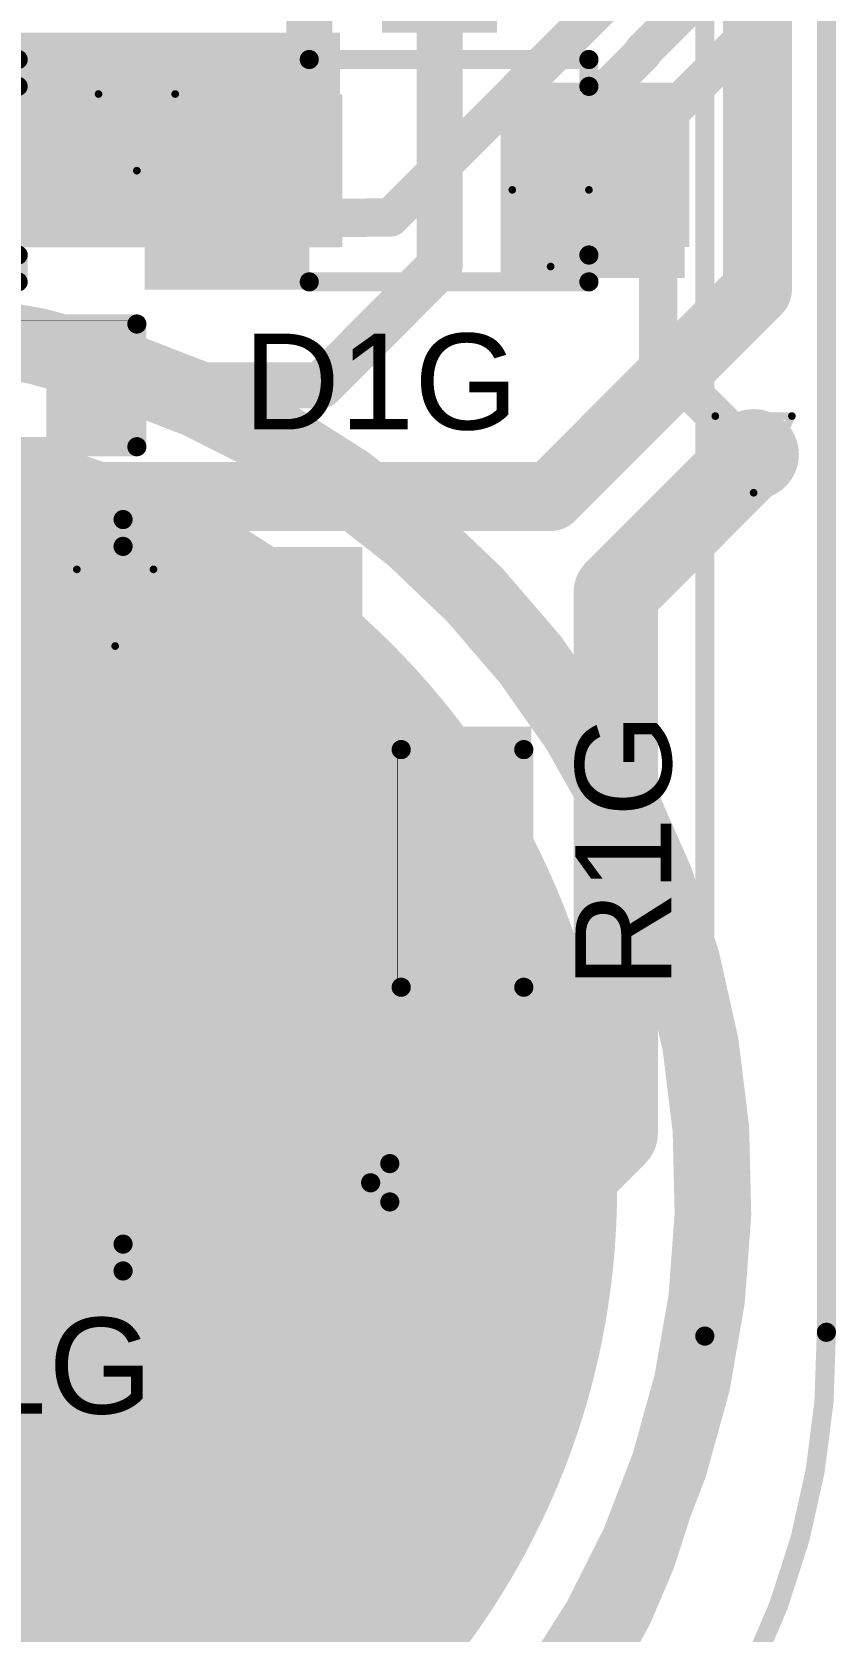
# Model space of a CAD drawing. Header units: inches. Extents: x -4.2 to 12.6, y -6.1 to 3.
# Drawn here: x 3.7086 to 3.9185, y -5.362 to -4.9446 of the extents above; entities that cross this region are included whole.
import ezdxf

# ---------------------------------------------------------------- set-up
doc = ezdxf.new("R2010")
doc.units = ezdxf.units.IN
doc.header["$MEASUREMENT"] = 0
for name, color, linetype in [('Board Outline', 216, 'Continuous'), ('Bottom Layer', 5, 'Continuous'), ('Bottom Overlay', 54, 'Continuous'), ('Bottom Paste', 16, 'Continuous'), ('Drill Drawing', 1, 'Continuous'), ('Flex_Ribbon Bottom Coverlay', 6, 'Continuous'), ('Flex_Ribbon Top Overlay', 2, 'Continuous'), ('Top Layer', 1, 'Continuous'), ('Top Paste', 8, 'Continuous'), ('Top Solder', 216, 'Continuous'), ('Via Holes', 16, 'Continuous')]:
    doc.layers.add(name, color=color, linetype=linetype)
doc.styles.add('Arial', font='', dxfattribs={"height": 0.2})
doc.styles.get('Arial').set_extended_font_data('Arial')

# ---------------------------------------------------------------- blocks, each defined once
blk = doc.blocks.new('SOIC_8_43')
at = {"layer": 'Flex_Ribbon Top Overlay'}
blk.add_hatch(color=2, dxfattribs=at).paths.add_polyline_path([(-0.072, 0.062), (-0.059, 0.062), (-0.059, 0.088), (-0.072, 0.088)])
at = {"layer": 'Top Layer'}
for points in [[(-0.07579, 0.08681), (-0.07579, 0.06319), (-0.13681, 0.06319), (-0.13681, 0.08681)], [(0.13681, 0.08681), (0.13681, 0.06319), (0.07579, 0.06319), (0.07579, 0.08681)], [(-0.07579, 0.03681), (-0.07579, 0.01319), (-0.13681, 0.01319), (-0.13681, 0.03681)], [(0.13681, 0.03681), (0.13681, 0.01319), (0.07579, 0.01319), (0.07579, 0.03681)], [(-0.07579, -0.01319), (-0.07579, -0.03681), (-0.13681, -0.03681), (-0.13681, -0.01319)], [(0.13681, -0.01319), (0.13681, -0.03681), (0.07579, -0.03681), (0.07579, -0.01319)], [(-0.07579, -0.06319), (-0.07579, -0.08681), (-0.13681, -0.08681), (-0.13681, -0.06319)], [(0.13681, -0.06319), (0.13681, -0.08681), (0.07579, -0.08681), (0.07579, -0.06319)]]:
    blk.add_hatch(color=1, dxfattribs=at).paths.add_polyline_path(points)
at = {"layer": 'Top Paste'}
for points in [[(-0.07579, 0.08681), (-0.07579, 0.06319), (-0.13681, 0.06319), (-0.13681, 0.08681)], [(0.13681, 0.08681), (0.13681, 0.06319), (0.07579, 0.06319), (0.07579, 0.08681)], [(-0.07579, 0.03681), (-0.07579, 0.01319), (-0.13681, 0.01319), (-0.13681, 0.03681)], [(0.13681, 0.03681), (0.13681, 0.01319), (0.07579, 0.01319), (0.07579, 0.03681)], [(-0.07579, -0.01319), (-0.07579, -0.03681), (-0.13681, -0.03681), (-0.13681, -0.01319)], [(0.13681, -0.01319), (0.13681, -0.03681), (0.07579, -0.03681), (0.07579, -0.01319)], [(-0.07579, -0.06319), (-0.07579, -0.08681), (-0.13681, -0.08681), (-0.13681, -0.06319)], [(0.13681, -0.06319), (0.13681, -0.08681), (0.07579, -0.08681), (0.07579, -0.06319)]]:
    blk.add_hatch(color=8, dxfattribs=at).paths.add_polyline_path(points)
at = {"layer": 'Top Solder'}
for points in [[(-0.07179, 0.09081), (-0.07179, 0.05919), (-0.14081, 0.05919), (-0.14081, 0.09081)], [(-0.07179, 0.09081), (-0.07179, 0.05919), (-0.14081, 0.05919), (-0.14081, 0.09081)], [(0.14081, 0.09081), (0.14081, 0.05919), (0.07179, 0.05919), (0.07179, 0.09081)], [(0.14081, 0.09081), (0.14081, 0.05919), (0.07179, 0.05919), (0.07179, 0.09081)], [(-0.07179, 0.04081), (-0.07179, 0.00919), (-0.14081, 0.00919), (-0.14081, 0.04081)], [(-0.07179, 0.04081), (-0.07179, 0.00919), (-0.14081, 0.00919), (-0.14081, 0.04081)], [(0.14081, 0.04081), (0.14081, 0.00919), (0.07179, 0.00919), (0.07179, 0.04081)], [(0.14081, 0.04081), (0.14081, 0.00919), (0.07179, 0.00919), (0.07179, 0.04081)], [(-0.07179, -0.00919), (-0.07179, -0.04081), (-0.14081, -0.04081), (-0.14081, -0.00919)], [(-0.07179, -0.00919), (-0.07179, -0.04081), (-0.14081, -0.04081), (-0.14081, -0.00919)], [(0.14081, -0.00919), (0.14081, -0.04081), (0.07179, -0.04081), (0.07179, -0.00919)], [(0.14081, -0.00919), (0.14081, -0.04081), (0.07179, -0.04081), (0.07179, -0.00919)], [(-0.07179, -0.05919), (-0.07179, -0.09081), (-0.14081, -0.09081), (-0.14081, -0.05919)], [(-0.07179, -0.05919), (-0.07179, -0.09081), (-0.14081, -0.09081), (-0.14081, -0.05919)], [(0.14081, -0.05919), (0.14081, -0.09081), (0.07179, -0.09081), (0.07179, -0.05919)], [(0.14081, -0.05919), (0.14081, -0.09081), (0.07179, -0.09081), (0.07179, -0.05919)]]:
    blk.add_hatch(color=216, dxfattribs=at).paths.add_polyline_path(points)
at = {"layer": 'Flex_Ribbon Top Overlay', "const_width": 0.005}
for points in [[(-0.07837, 0.098), (-0.07837, 0.091)], [(0.07837, 0.098), (-0.07837, 0.098)], [(0.07837, 0.098), (0.07837, 0.091)], [(-0.143, 0.075), (-0.148, 0.08)], [(-0.148, 0.08), (-0.148, 0.07)], [(-0.143, 0.075), (-0.148, 0.07)], [(-0.07837, -0.091), (-0.07837, -0.098)], [(0.07837, -0.091), (0.07837, -0.098)], [(0.07837, -0.098), (-0.07837, -0.098)]]:
    blk.add_lwpolyline(points, dxfattribs=at)
at = {"layer": 'Flex_Ribbon Top Overlay', "const_width": 0.0025}
for points in [[(-0.07962, 0.098, 1), (-0.07712, 0.098, 1)], [(-0.07962, 0.098, 1), (-0.07712, 0.098, 1)], [(0.07712, 0.098, 1), (0.07962, 0.098, 1)], [(0.07712, 0.098, 1), (0.07962, 0.098, 1)], [(-0.07962, 0.091, 1), (-0.07712, 0.091, 1)], [(0.07712, 0.091, 1), (0.07962, 0.091, 1)], [(-0.14925, 0.08, 1), (-0.14675, 0.08, 1)], [(-0.14925, 0.08, 1), (-0.14675, 0.08, 1)], [(-0.14425, 0.075, 1), (-0.14175, 0.075, 1)], [(-0.14425, 0.075, 1), (-0.14175, 0.075, 1)], [(-0.14925, 0.07, 1), (-0.14675, 0.07, 1)], [(-0.14925, 0.07, 1), (-0.14675, 0.07, 1)], [(-0.07962, -0.091, 1), (-0.07712, -0.091, 1)], [(0.07712, -0.091, 1), (0.07962, -0.091, 1)], [(-0.07962, -0.098, 1), (-0.07712, -0.098, 1)], [(-0.07962, -0.098, 1), (-0.07712, -0.098, 1)], [(0.07712, -0.098, 1), (0.07962, -0.098, 1)], [(0.07712, -0.098, 1), (0.07962, -0.098, 1)]]:
    blk.add_lwpolyline(points, format="xyb", close=True, dxfattribs=at)
blk = doc.blocks.new('R___0402_148')
at = {"layer": 'Top Layer'}
for points in [[(-0.0275, -0.0125), (-0.0275, 0.0125), (-0.0095, 0.0125), (-0.0095, -0.0125)], [(0.0095, -0.0125), (0.0095, 0.0125), (0.0275, 0.0125), (0.0275, -0.0125)]]:
    blk.add_hatch(color=1, dxfattribs=at).paths.add_polyline_path(points)
at = {"layer": 'Top Paste'}
for points in [[(-0.0275, -0.0125), (-0.0275, 0.0125), (-0.0095, 0.0125), (-0.0095, -0.0125)], [(0.0095, -0.0125), (0.0095, 0.0125), (0.0275, 0.0125), (0.0275, -0.0125)]]:
    blk.add_hatch(color=8, dxfattribs=at).paths.add_polyline_path(points)
at = {"layer": 'Top Solder'}
for points in [[(-0.02967, -0.01467), (-0.02967, 0.01467), (-0.00733, 0.01467), (-0.00733, -0.01467)], [(-0.02967, -0.01467), (-0.02967, 0.01467), (-0.00733, 0.01467), (-0.00733, -0.01467)], [(0.00733, -0.01467), (0.00733, 0.01467), (0.02967, 0.01467), (0.02967, -0.01467)], [(0.00733, -0.01467), (0.00733, 0.01467), (0.02967, 0.01467), (0.02967, -0.01467)]]:
    blk.add_hatch(color=216, dxfattribs=at).paths.add_polyline_path(points)
at = {"layer": 'Flex_Ribbon Top Overlay'}
for points, const_width in [([(-0.031, 0.016), (-0.031, -0.016)], 0.005), ([(0.031, 0.016), (-0.031, 0.016)], 0.005), ([(0.031, 0.016), (0.031, -0.016)], 0.005), ([(0.031, -0.016), (-0.031, -0.016)], 0.005), ([(0.032, -0.017), (-0.032, -0.017)], 0.000127)]:
    blk.add_lwpolyline(points, dxfattribs=dict(at, const_width=const_width))
for points, const_width in [([(-0.03225, 0.016, 1), (-0.02975, 0.016, 1)], 0.0025), ([(-0.03225, 0.016, 1), (-0.02975, 0.016, 1)], 0.0025), ([(0.02975, 0.016, 1), (0.03225, 0.016, 1)], 0.0025), ([(0.02975, 0.016, 1), (0.03225, 0.016, 1)], 0.0025), ([(-0.03225, -0.016, 1), (-0.02975, -0.016, 1)], 0.0025), ([(-0.03225, -0.016, 1), (-0.02975, -0.016, 1)], 0.0025), ([(0.02975, -0.016, 1), (0.03225, -0.016, 1)], 0.0025), ([(0.02975, -0.016, 1), (0.03225, -0.016, 1)], 0.0025), ([(-0.03203, -0.017, 1), (-0.03197, -0.017, 1)], 0.0000635), ([(0.03197, -0.017, 1), (0.03203, -0.017, 1)], 0.0000635)]:
    blk.add_lwpolyline(points, format="xyb", close=True, dxfattribs=dict(at, const_width=const_width))
blk = doc.blocks.new('R___0402_176')
at = {"layer": 'Top Layer'}
for points in [[(-0.0275, -0.0125), (-0.0275, 0.0125), (-0.0095, 0.0125), (-0.0095, -0.0125)], [(0.0095, -0.0125), (0.0095, 0.0125), (0.0275, 0.0125), (0.0275, -0.0125)]]:
    blk.add_hatch(color=1, dxfattribs=at).paths.add_polyline_path(points)
at = {"layer": 'Top Paste'}
for points in [[(-0.0275, -0.0125), (-0.0275, 0.0125), (-0.0095, 0.0125), (-0.0095, -0.0125)], [(0.0095, -0.0125), (0.0095, 0.0125), (0.0275, 0.0125), (0.0275, -0.0125)]]:
    blk.add_hatch(color=8, dxfattribs=at).paths.add_polyline_path(points)
at = {"layer": 'Top Solder'}
for points in [[(-0.02967, -0.01467), (-0.02967, 0.01467), (-0.00733, 0.01467), (-0.00733, -0.01467)], [(-0.02967, -0.01467), (-0.02967, 0.01467), (-0.00733, 0.01467), (-0.00733, -0.01467)], [(0.00733, -0.01467), (0.00733, 0.01467), (0.02967, 0.01467), (0.02967, -0.01467)], [(0.00733, -0.01467), (0.00733, 0.01467), (0.02967, 0.01467), (0.02967, -0.01467)]]:
    blk.add_hatch(color=216, dxfattribs=at).paths.add_polyline_path(points)
at = {"layer": 'Flex_Ribbon Top Overlay'}
for points, const_width in [([(-0.031, -0.016), (-0.031, 0.016)], 0.005), ([(0.031, 0.016), (-0.031, 0.016)], 0.005), ([(0.031, -0.016), (0.031, 0.016)], 0.005), ([(0.031, -0.016), (-0.031, -0.016)], 0.005), ([(0.032, -0.017), (-0.032, -0.017)], 0.000127)]:
    blk.add_lwpolyline(points, dxfattribs=dict(at, const_width=const_width))
for points, const_width in [([(-0.03225, 0.016, 1), (-0.02975, 0.016, 1)], 0.0025), ([(-0.03225, 0.016, 1), (-0.02975, 0.016, 1)], 0.0025), ([(0.02975, 0.016, 1), (0.03225, 0.016, 1)], 0.0025), ([(0.02975, 0.016, 1), (0.03225, 0.016, 1)], 0.0025), ([(-0.03225, -0.016, 1), (-0.02975, -0.016, 1)], 0.0025), ([(-0.03225, -0.016, 1), (-0.02975, -0.016, 1)], 0.0025), ([(0.02975, -0.016, 1), (0.03225, -0.016, 1)], 0.0025), ([(0.02975, -0.016, 1), (0.03225, -0.016, 1)], 0.0025), ([(-0.03203, -0.017, 1), (-0.03197, -0.017, 1)], 0.0000635), ([(0.03197, -0.017, 1), (0.03203, -0.017, 1)], 0.0000635)]:
    blk.add_lwpolyline(points, format="xyb", close=True, dxfattribs=dict(at, const_width=const_width))
blk = doc.blocks.new('_EMG________B_197')
at = {"layer": 'Bottom Layer'}
h = blk.add_hatch(color=5, dxfattribs=at)
edge = h.paths.add_edge_path()
edge.add_arc((0, -0.3932), 0.19685, 0, 360)
at = {"layer": 'Bottom Paste'}
h = blk.add_hatch(color=16, dxfattribs=at)
edge = h.paths.add_edge_path()
edge.add_arc((0, -0.3932), 0.19685, 0, 360)
at = {"layer": 'Flex_Ribbon Bottom Coverlay'}
h = blk.add_hatch(color=6, dxfattribs=at)
edge = h.paths.add_edge_path()
edge.add_arc((0, -0.3932), 0.20085, 0, 360)
h = blk.add_hatch(color=6, dxfattribs=at)
edge = h.paths.add_edge_path()
edge.add_arc((0, -0.3932), 0.20085, 0, 360)
at = {"layer": 'Bottom Overlay', "const_width": 0.005}
blk.add_lwpolyline([(0.22375, -0.43172), (0.22375, 0.43172)], dxfattribs=at)
blk.add_lwpolyline([(0.22375, -0.43172, -0.414214), (0.06026, -0.59892)], format="xyb", dxfattribs=at)
at = {"layer": 'Bottom Overlay', "const_width": 0.0025}
blk.add_lwpolyline([(0.2225, -0.43172, 1), (0.225, -0.43172, 1)], format="xyb", close=True, dxfattribs=at)
blk.add_lwpolyline([(0.2225, -0.43172, 1), (0.225, -0.43172, 1)], format="xyb", close=True, dxfattribs=at)
blk = doc.blocks.new('SOD_323_211')
at = {"layer": 'Flex_Ribbon Top Overlay'}
for points in [[(-0.079, 0.019), (-0.036, 0.019), (-0.036, 0.031), (-0.079, 0.031)], [(-0.079, -0.02), (-0.062, -0.02), (-0.062, 0.02), (-0.079, 0.02)], [(-0.079, -0.031), (-0.036, -0.031), (-0.036, -0.019), (-0.079, -0.019)]]:
    blk.add_hatch(color=2, dxfattribs=at).paths.add_polyline_path(points)
at = {"layer": 'Top Layer'}
for points in [[(-0.02953, -0.01772), (-0.06102, -0.01772), (-0.06102, 0.01772), (-0.02953, 0.01772)], [(0.06102, -0.01772), (0.02953, -0.01772), (0.02953, 0.01772), (0.06102, 0.01772)]]:
    blk.add_hatch(color=1, dxfattribs=at).paths.add_polyline_path(points)
at = {"layer": 'Top Paste'}
for points in [[(-0.02953, -0.01772), (-0.06102, -0.01772), (-0.06102, 0.01772), (-0.02953, 0.01772)], [(0.06102, -0.01772), (0.02953, -0.01772), (0.02953, 0.01772), (0.06102, 0.01772)]]:
    blk.add_hatch(color=8, dxfattribs=at).paths.add_polyline_path(points)
at = {"layer": 'Top Solder'}
for points in [[(-0.02736, -0.01988), (-0.06319, -0.01988), (-0.06319, 0.01988), (-0.02736, 0.01988)], [(-0.02736, -0.01988), (-0.06319, -0.01988), (-0.06319, 0.01988), (-0.02736, 0.01988)], [(0.06319, -0.01988), (0.02736, -0.01988), (0.02736, 0.01988), (0.06319, 0.01988)], [(0.06319, -0.01988), (0.02736, -0.01988), (0.02736, 0.01988), (0.06319, 0.01988)]]:
    blk.add_hatch(color=216, dxfattribs=at).paths.add_polyline_path(points)
at = {"layer": 'Flex_Ribbon Top Overlay', "const_width": 0.005}
for points in [[(-0.036, 0.029), (0.037, 0.029)], [(0.037, 0.022), (0.037, 0.029)], [(0.037, -0.029), (0.037, -0.022)], [(-0.036, -0.029), (0.037, -0.029)]]:
    blk.add_lwpolyline(points, dxfattribs=at)
at = {"layer": 'Flex_Ribbon Top Overlay', "const_width": 0.0025}
for points in [[(-0.03725, 0.029, 1), (-0.03475, 0.029, 1)], [(0.03575, 0.029, 1), (0.03825, 0.029, 1)], [(0.03575, 0.029, 1), (0.03825, 0.029, 1)], [(0.03575, 0.022, 1), (0.03825, 0.022, 1)], [(0.03575, -0.022, 1), (0.03825, -0.022, 1)], [(-0.03725, -0.029, 1), (-0.03475, -0.029, 1)], [(0.03575, -0.029, 1), (0.03825, -0.029, 1)], [(0.03575, -0.029, 1), (0.03825, -0.029, 1)]]:
    blk.add_lwpolyline(points, format="xyb", close=True, dxfattribs=at)
blk = doc.blocks.new('SOD_323_218')
at = {"layer": 'Flex_Ribbon Top Overlay'}
for points in [[(-0.079, 0.019), (-0.036, 0.019), (-0.036, 0.031), (-0.079, 0.031)], [(-0.079, -0.02), (-0.062, -0.02), (-0.062, 0.02), (-0.079, 0.02)], [(-0.079, -0.031), (-0.036, -0.031), (-0.036, -0.019), (-0.079, -0.019)]]:
    blk.add_hatch(color=2, dxfattribs=at).paths.add_polyline_path(points)
at = {"layer": 'Top Layer'}
for points in [[(-0.02953, -0.01772), (-0.06102, -0.01772), (-0.06102, 0.01772), (-0.02953, 0.01772)], [(0.06102, -0.01772), (0.02953, -0.01772), (0.02953, 0.01772), (0.06102, 0.01772)]]:
    blk.add_hatch(color=1, dxfattribs=at).paths.add_polyline_path(points)
at = {"layer": 'Top Paste'}
for points in [[(-0.02953, -0.01772), (-0.06102, -0.01772), (-0.06102, 0.01772), (-0.02953, 0.01772)], [(0.06102, -0.01772), (0.02953, -0.01772), (0.02953, 0.01772), (0.06102, 0.01772)]]:
    blk.add_hatch(color=8, dxfattribs=at).paths.add_polyline_path(points)
at = {"layer": 'Top Solder'}
for points in [[(-0.02736, -0.01988), (-0.06319, -0.01988), (-0.06319, 0.01988), (-0.02736, 0.01988)], [(-0.02736, -0.01988), (-0.06319, -0.01988), (-0.06319, 0.01988), (-0.02736, 0.01988)], [(0.06319, -0.01988), (0.02736, -0.01988), (0.02736, 0.01988), (0.06319, 0.01988)], [(0.06319, -0.01988), (0.02736, -0.01988), (0.02736, 0.01988), (0.06319, 0.01988)]]:
    blk.add_hatch(color=216, dxfattribs=at).paths.add_polyline_path(points)
at = {"layer": 'Flex_Ribbon Top Overlay', "const_width": 0.005}
for points in [[(-0.036, 0.029), (0.037, 0.029)], [(0.037, 0.022), (0.037, 0.029)], [(0.037, -0.029), (0.037, -0.022)], [(-0.036, -0.029), (0.037, -0.029)]]:
    blk.add_lwpolyline(points, dxfattribs=at)
at = {"layer": 'Flex_Ribbon Top Overlay', "const_width": 0.0025}
for points in [[(-0.03725, 0.029, 1), (-0.03475, 0.029, 1)], [(0.03575, 0.029, 1), (0.03825, 0.029, 1)], [(0.03575, 0.029, 1), (0.03825, 0.029, 1)], [(0.03575, 0.022, 1), (0.03825, 0.022, 1)], [(0.03575, -0.022, 1), (0.03825, -0.022, 1)], [(-0.03725, -0.029, 1), (-0.03475, -0.029, 1)], [(0.03575, -0.029, 1), (0.03825, -0.029, 1)], [(0.03575, -0.029, 1), (0.03825, -0.029, 1)]]:
    blk.add_lwpolyline(points, format="xyb", close=True, dxfattribs=at)

msp = doc.modelspace()

# ---------------------------------------------------------------- hatches: boundary and pattern name
at = {"layer": 'Bottom Layer'}
h = msp.add_hatch(color=5, dxfattribs=at)
edge = h.paths.add_edge_path()
edge.add_arc((3.73598, -4.97078), 0.01181, 0, 360)
h = msp.add_hatch(color=5, dxfattribs=at)
edge = h.paths.add_edge_path()
edge.add_arc((3.84398, -4.99578), 0.01181, 0, 360)
h = msp.add_hatch(color=5, dxfattribs=at)
edge = h.paths.add_edge_path()
edge.add_arc((3.89698, -5.05478), 0.01181, 0, 360)
h = msp.add_hatch(color=5, dxfattribs=at)
edge = h.paths.add_edge_path()
edge.add_arc((3.73031, -5.09478), 0.01181, 0, 360)
at = {"layer": 'Top Layer'}
for points in [[(3.8, -4.94478), (3.83, -4.94478), (3.83, -4.79878), (3.8, -4.79878)], [(3.69798, -5.00078), (3.78898, -5.00078), (3.78898, -4.94478), (3.69798, -4.94478)], [(3.83098, -5.00878), (3.87898, -5.00878), (3.87898, -4.95778), (3.83098, -4.95778)], [(3.727, -5.15678), (3.83898, -5.15678), (3.83898, -5.12578), (3.727, -5.12578)], [(3.727, -5.20678), (3.83998, -5.20678), (3.83998, -5.17078), (3.727, -5.17078)]]:
    msp.add_hatch(color=1, dxfattribs=at).paths.add_polyline_path(points)
h = msp.add_hatch(color=1, dxfattribs=at)
edge = h.paths.add_edge_path()
edge.add_arc((3.73598, -4.97078), 0.01181, 0, 360)
h = msp.add_hatch(color=1, dxfattribs=at)
edge = h.paths.add_edge_path()
edge.add_arc((3.84398, -4.99578), 0.01181, 0, 360)
h = msp.add_hatch(color=1, dxfattribs=at)
edge = h.paths.add_edge_path()
edge.add_arc((3.89698, -5.05478), 0.01181, 0, 360)
h = msp.add_hatch(color=1, dxfattribs=at)
edge = h.paths.add_edge_path()
edge.add_arc((3.73031, -5.09478), 0.01181, 0, 360)
at = {"layer": 'Via Holes'}
h = msp.add_hatch(color=7, dxfattribs=at)
edge = h.paths.add_edge_path()
edge.add_arc((3.73598, -4.97078), 0.00591, 0, 360)
h = msp.add_hatch(color=7, dxfattribs=at)
edge = h.paths.add_edge_path()
edge.add_arc((3.84398, -4.99578), 0.00591, 0, 360)
h = msp.add_hatch(color=7, dxfattribs=at)
edge = h.paths.add_edge_path()
edge.add_arc((3.89698, -5.05478), 0.00591, 0, 360)
h = msp.add_hatch(color=7, dxfattribs=at)
edge = h.paths.add_edge_path()
edge.add_arc((3.73031, -5.09478), 0.00591, 0, 360)

# ---------------------------------------------------------------- linework, layer by layer
at = {"layer": 'Board Outline', "const_width": 0.005}
msp.add_lwpolyline([(3.91598, -4.42332), (3.91598, -5.28378)], dxfattribs=at)
msp.add_lwpolyline([(3.91598, -5.28378, -0.414214), (3.72135, -5.48283)], format="xyb", dxfattribs=at)
at = {"layer": 'Board Outline', "const_width": 0.0025}
msp.add_lwpolyline([(3.91473, -5.28378, 1), (3.91723, -5.28378, 1)], format="xyb", close=True, dxfattribs=at)
msp.add_lwpolyline([(3.91473, -5.28378, 1), (3.91723, -5.28378, 1)], format="xyb", close=True, dxfattribs=at)
at = {"layer": 'Bottom Layer'}
for points, const_width in [([(3.82798, -4.96716), (3.86982, -4.92532)], 0.01), ([(3.86806, -4.9497), (3.88661, -4.93115)], 0.01), ([(3.87202, -4.96874), (3.90261, -4.93815)], 0.01), ([(3.84398, -4.97416), (3.86806, -4.95008)], 0.01), ([(3.86806, -4.95008), (3.86806, -4.9497)], 0.01), ([(3.80215, -4.99298), (3.82798, -4.96716)], 0.01), ([(3.46498, -4.97078), (3.73598, -4.97078)], 0.012), ([(3.73598, -4.97078), (3.73622, -4.97078)], 0.012), ([(3.87202, -5.02983), (3.87202, -4.96874)], 0.01), ([(3.84398, -4.99578), (3.84398, -4.97416)], 0.01), ([(3.48402, -4.99574), (3.73174, -4.99359)], 0.01), ([(3.73174, -4.99359), (3.73182, -4.99359)], 0.01), ([(3.73182, -4.99359), (3.744, -4.99359)], 0.01), ([(3.744, -4.99359), (3.74696, -4.99346)], 0.01), ([(3.74696, -4.99346), (3.80215, -4.99298)], 0.01), ([(3.87202, -5.02983), (3.89698, -5.05478)], 0.01)]:
    msp.add_lwpolyline(points, dxfattribs=dict(at, const_width=const_width))
for points, const_width in [([(3.86556, -4.9497, 1), (3.87056, -4.9497, 1)], 0.005), ([(3.86556, -4.9497, 1), (3.87056, -4.9497, 1)], 0.005), ([(3.86556, -4.95008, 1), (3.87056, -4.95008, 1)], 0.005), ([(3.86556, -4.95008, 1), (3.87056, -4.95008, 1)], 0.005), ([(3.82548, -4.96716, 1), (3.83048, -4.96716, 1)], 0.005), ([(3.82548, -4.96716, 1), (3.83048, -4.96716, 1)], 0.005), ([(3.73298, -4.97078, 1), (3.73898, -4.97078, 1)], 0.006), ([(3.73298, -4.97078, 1), (3.73898, -4.97078, 1)], 0.006), ([(3.73322, -4.97078, 1), (3.73922, -4.97078, 1)], 0.006), ([(3.86952, -4.96874, 1), (3.87452, -4.96874, 1)], 0.005), ([(3.86952, -4.96874, 1), (3.87452, -4.96874, 1)], 0.005), ([(3.84148, -4.97416, 1), (3.84648, -4.97416, 1)], 0.005), ([(3.84148, -4.97416, 1), (3.84648, -4.97416, 1)], 0.005), ([(3.72924, -4.99359, 1), (3.73424, -4.99359, 1)], 0.005), ([(3.72924, -4.99359, 1), (3.73424, -4.99359, 1)], 0.005), ([(3.72932, -4.99359, 1), (3.73432, -4.99359, 1)], 0.005), ([(3.72932, -4.99359, 1), (3.73432, -4.99359, 1)], 0.005), ([(3.7415, -4.99359, 1), (3.7465, -4.99359, 1)], 0.005), ([(3.7415, -4.99359, 1), (3.7465, -4.99359, 1)], 0.005), ([(3.74446, -4.99346, 1), (3.74946, -4.99346, 1)], 0.005), ([(3.74446, -4.99346, 1), (3.74946, -4.99346, 1)], 0.005), ([(3.79965, -4.99298, 1), (3.80465, -4.99298, 1)], 0.005), ([(3.79965, -4.99298, 1), (3.80465, -4.99298, 1)], 0.005), ([(3.84148, -4.99578, 1), (3.84648, -4.99578, 1)], 0.005), ([(3.86952, -5.02983, 1), (3.87452, -5.02983, 1)], 0.005), ([(3.86952, -5.02983, 1), (3.87452, -5.02983, 1)], 0.005), ([(3.89448, -5.05478, 1), (3.89948, -5.05478, 1)], 0.005)]:
    msp.add_lwpolyline(points, format="xyb", close=True, dxfattribs=dict(at, const_width=const_width))
at = {"layer": 'Bottom Layer', "const_width": 0.02}
msp.add_lwpolyline([(3.48898, -5.09928, -1.34747), (3.72048, -5.46541)], format="xyb", dxfattribs=at)
at = {"layer": 'Drill Drawing', "const_width": 0.002}
for points in [[(3.72598, -4.96078), (3.74598, -4.96078)], [(3.72598, -4.96078), (3.73598, -4.98078)], [(3.73598, -4.98078), (3.74598, -4.96078)], [(3.83398, -4.98578), (3.85398, -4.98578)], [(3.83398, -4.98578), (3.84398, -5.00578)], [(3.84398, -5.00578), (3.85398, -4.98578)], [(3.88698, -5.04478), (3.90698, -5.04478)], [(3.88698, -5.04478), (3.89698, -5.06478)], [(3.89698, -5.06478), (3.90698, -5.04478)], [(3.72031, -5.08478), (3.74031, -5.08478)], [(3.72031, -5.08478), (3.73031, -5.10478)], [(3.73031, -5.10478), (3.74031, -5.08478)]]:
    msp.add_lwpolyline(points, dxfattribs=at)
at = {"layer": 'Drill Drawing', "const_width": 0.001}
for points in [[(3.72548, -4.96078, 1), (3.72648, -4.96078, 1)], [(3.72548, -4.96078, 1), (3.72648, -4.96078, 1)], [(3.74548, -4.96078, 1), (3.74648, -4.96078, 1)], [(3.74548, -4.96078, 1), (3.74648, -4.96078, 1)], [(3.73548, -4.98078, 1), (3.73648, -4.98078, 1)], [(3.73548, -4.98078, 1), (3.73648, -4.98078, 1)], [(3.83348, -4.98578, 1), (3.83448, -4.98578, 1)], [(3.83348, -4.98578, 1), (3.83448, -4.98578, 1)], [(3.85348, -4.98578, 1), (3.85448, -4.98578, 1)], [(3.85348, -4.98578, 1), (3.85448, -4.98578, 1)], [(3.84348, -5.00578, 1), (3.84448, -5.00578, 1)], [(3.84348, -5.00578, 1), (3.84448, -5.00578, 1)], [(3.88648, -5.04478, 1), (3.88748, -5.04478, 1)], [(3.88648, -5.04478, 1), (3.88748, -5.04478, 1)], [(3.90648, -5.04478, 1), (3.90748, -5.04478, 1)], [(3.90648, -5.04478, 1), (3.90748, -5.04478, 1)], [(3.89648, -5.06478, 1), (3.89748, -5.06478, 1)], [(3.89648, -5.06478, 1), (3.89748, -5.06478, 1)], [(3.71981, -5.08478, 1), (3.72081, -5.08478, 1)], [(3.71981, -5.08478, 1), (3.72081, -5.08478, 1)], [(3.73981, -5.08478, 1), (3.74081, -5.08478, 1)], [(3.73981, -5.08478, 1), (3.74081, -5.08478, 1)], [(3.72981, -5.10478, 1), (3.73081, -5.10478, 1)], [(3.72981, -5.10478, 1), (3.73081, -5.10478, 1)]]:
    msp.add_lwpolyline(points, format="xyb", close=True, dxfattribs=at)
at = {"layer": 'Top Layer'}
for points, const_width in [([(3.78098, -4.97151), (3.78098, -4.81241)], 0.012), ([(3.815, -5.00578), (3.815, -4.83578)], 0.012), ([(3.89798, -5.01178), (3.89798, -4.93383)], 0.018), ([(3.73598, -4.96778), (3.73598, -4.96078)], 0.012), ([(3.73298, -4.96778), (3.73598, -4.96778)], 0.012), ([(3.7717, -4.98078), (3.78098, -4.97151)], 0.01), ([(3.8515, -4.9935), (3.86225, -4.98275)], 0.01), ([(3.86225, -4.98275), (3.86225, -4.98078)], 0.01), ([(3.84398, -4.99578), (3.84626, -4.9935)], 0.01), ([(3.84626, -4.9935), (3.8515, -4.9935)], 0.01), ([(3.784, -5.03678), (3.815, -5.00578)], 0.012), ([(3.84398, -5.06578), (3.89798, -5.01178)], 0.018), ([(3.72348, -5.03678), (3.784, -5.03678)], 0.012), ([(3.86098, -5.09078), (3.89698, -5.05478)], 0.022), ([(3.68998, -5.09578), (3.71998, -5.06578)], 0.018), ([(3.71998, -5.06578), (3.84398, -5.06578)], 0.018), ([(3.86098, -5.2319), (3.86098, -5.09078)], 0.022), ([(3.73031, -5.09478), (3.7603, -5.09478)], 0.022), ([(3.84809, -5.24478), (3.86098, -5.2319)], 0.022), ([(3.7603, -5.24478), (3.84809, -5.24478)], 0.022)]:
    msp.add_lwpolyline(points, dxfattribs=dict(at, const_width=const_width))
for points, const_width in [([(3.73298, -4.96078, 1), (3.73898, -4.96078, 1)], 0.006), ([(3.72998, -4.96778, 1), (3.73598, -4.96778, 1)], 0.006), ([(3.73298, -4.96778, 1), (3.73898, -4.96778, 1)], 0.006), ([(3.73298, -4.96778, 1), (3.73898, -4.96778, 1)], 0.006), ([(3.77798, -4.97151, 1), (3.78398, -4.97151, 1)], 0.006), ([(3.77848, -4.97151, 1), (3.78348, -4.97151, 1)], 0.005), ([(3.7692, -4.98078, 1), (3.7742, -4.98078, 1)], 0.005), ([(3.85975, -4.98078, 1), (3.86475, -4.98078, 1)], 0.005), ([(3.85975, -4.98275, 1), (3.86475, -4.98275, 1)], 0.005), ([(3.85975, -4.98275, 1), (3.86475, -4.98275, 1)], 0.005), ([(3.84148, -4.99578, 1), (3.84648, -4.99578, 1)], 0.005), ([(3.84376, -4.9935, 1), (3.84876, -4.9935, 1)], 0.005), ([(3.84376, -4.9935, 1), (3.84876, -4.9935, 1)], 0.005), ([(3.84901, -4.9935, 1), (3.854, -4.9935, 1)], 0.005), ([(3.84901, -4.9935, 1), (3.854, -4.9935, 1)], 0.005), ([(3.812, -5.00578, 1), (3.818, -5.00578, 1)], 0.006), ([(3.812, -5.00578, 1), (3.818, -5.00578, 1)], 0.006), ([(3.89348, -5.01178, 1), (3.90248, -5.01178, 1)], 0.009), ([(3.89348, -5.01178, 1), (3.90248, -5.01178, 1)], 0.009), ([(3.72048, -5.03678, 1), (3.72648, -5.03678, 1)], 0.006), ([(3.781, -5.03678, 1), (3.787, -5.03678, 1)], 0.006), ([(3.781, -5.03678, 1), (3.787, -5.03678, 1)], 0.006), ([(3.89148, -5.05478, 1), (3.90248, -5.05478, 1)], 0.011), ([(3.71548, -5.06578, 1), (3.72448, -5.06578, 1)], 0.009), ([(3.71548, -5.06578, 1), (3.72448, -5.06578, 1)], 0.009), ([(3.83948, -5.06578, 1), (3.84848, -5.06578, 1)], 0.009), ([(3.83948, -5.06578, 1), (3.84848, -5.06578, 1)], 0.009), ([(3.85548, -5.09078, 1), (3.86648, -5.09078, 1)], 0.011), ([(3.85548, -5.09078, 1), (3.86648, -5.09078, 1)], 0.011), ([(3.72481, -5.09478, 1), (3.73581, -5.09478, 1)], 0.011), ([(3.7548, -5.09478, 1), (3.7658, -5.09478, 1)], 0.011), ([(3.85548, -5.2319, 1), (3.86648, -5.2319, 1)], 0.011), ([(3.85548, -5.2319, 1), (3.86648, -5.2319, 1)], 0.011), ([(3.7548, -5.24478, 1), (3.7658, -5.24478, 1)], 0.011), ([(3.84259, -5.24478, 1), (3.85359, -5.24478, 1)], 0.011), ([(3.84259, -5.24478, 1), (3.85359, -5.24478, 1)], 0.011)]:
    msp.add_lwpolyline(points, format="xyb", close=True, dxfattribs=dict(at, const_width=const_width))

# ---------------------------------------------------------------- block references
for name, p in [('_EMG________B_197', (3.66049, -4.85305)), ('SOD_323_211', (3.66798, -4.98078)), ('SOD_323_218', (3.81698, -4.98078))]:
    msp.add_blockref(name, p)
for name, p, rotation in [('R___0402_148', (3.70498, -5.03678), 180), ('SOIC_8_43', (3.654, -5.16978), 180), ('R___0402_176', (3.82098, -5.16278), 270)]:
    msp.add_blockref(name, p, dxfattribs=dict(rotation=rotation))

# ---------------------------------------------------------------- texts
at = {"layer": 'Flex_Ribbon Top Overlay', "style": 'Arial'}
for s, p in [('D1G', (3.76374, -5.04828)), ('U1G', (3.66827, -5.305))]:
    msp.add_text(s, height=0.025, dxfattribs=at).set_placement(p)
msp.add_text('R1G', height=0.025, rotation=90, dxfattribs=at).set_placement((3.87547, -5.19402))

doc.saveas('drawing.dxf')
